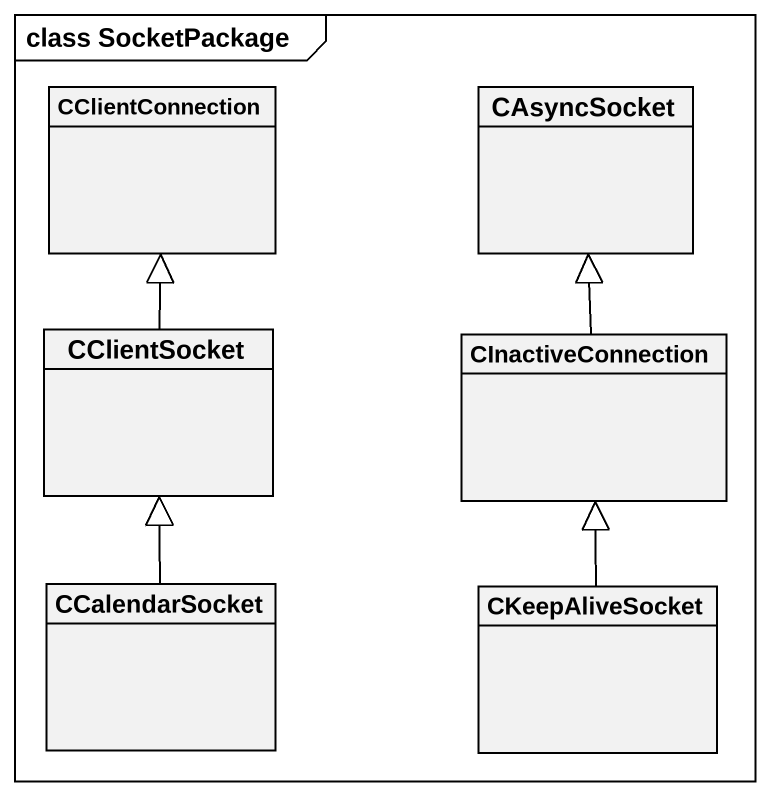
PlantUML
@startuml
mainframe class SocketPackage
hide circle
hide empty members
class CClientConnection
class CAsyncSocket
class CClientSocket
class CInactiveConnection
class CCalendarSocket
class CKeepAliveSocket
CClientSocket -up-|> CClientConnection
CInactiveConnection -up-|> CAsyncSocket
CCalendarSocket -up-|> CClientSocket
CKeepAliveSocket -up-|> CInactiveConnection
@enduml
